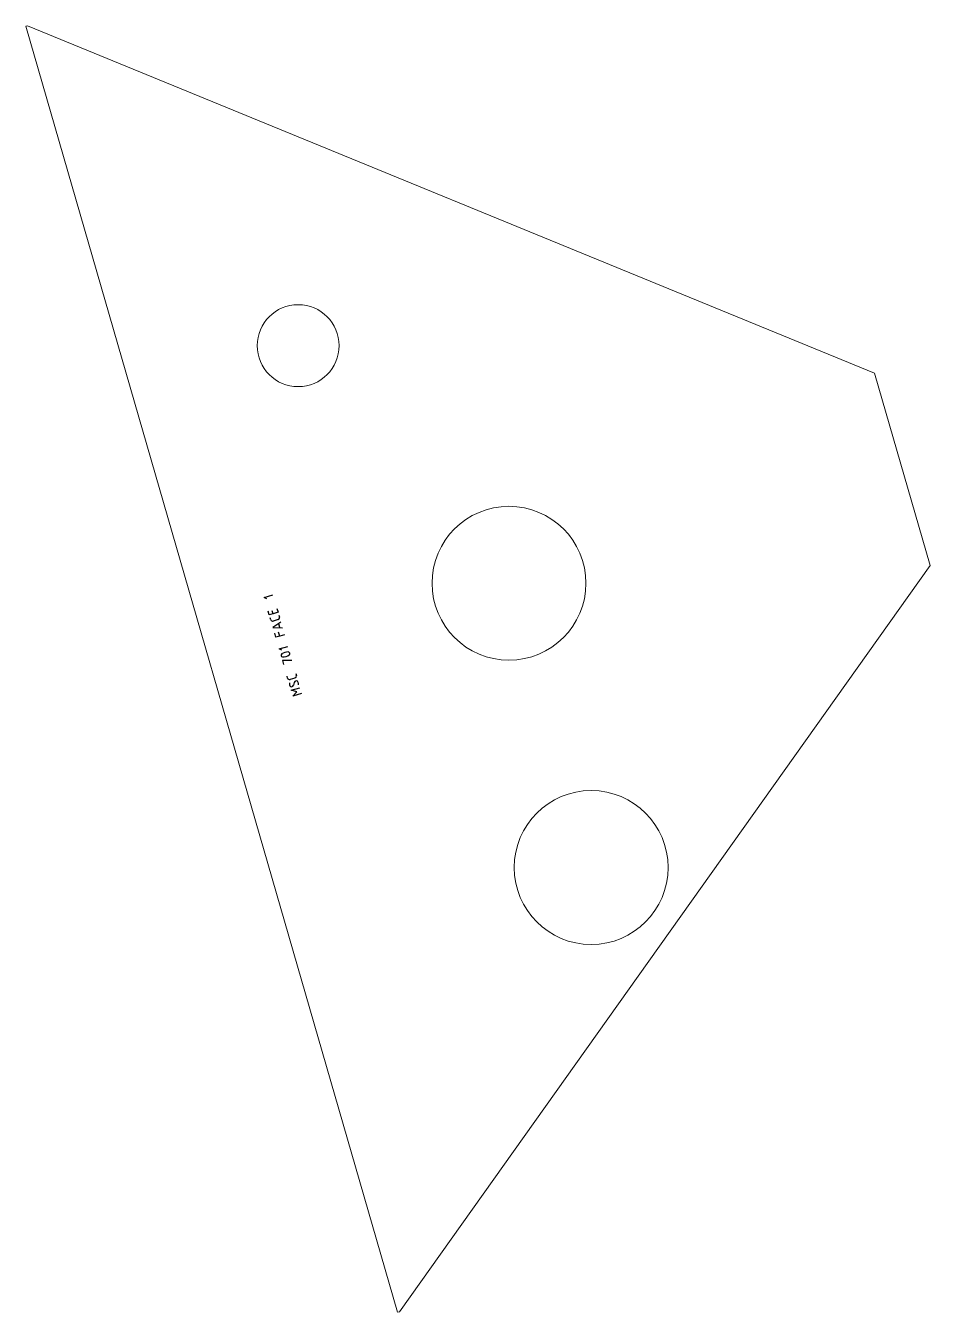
# Model space of a CAD drawing. Header units: millimetres. Extents: x 0 to 994, y 0 to 1413.
import ezdxf

# ---------------------------------------------------------------- set-up
doc = ezdxf.new("R2010")
doc.units = ezdxf.units.MM
for name, color, linetype, lineweight in [('IV_INTERIOR_PROFILES', 7, 'Continuous', 5), ('IV_MARK_SURFACE', 2, 'Continuous', 25), ('IV_OUTER_PROFILE', 7, 'Continuous', 5)]:
    doc.layers.add(name, color=color, linetype=linetype, lineweight=lineweight)

msp = doc.modelspace()

# ---------------------------------------------------------------- linework, layer by layer
at = {"layer": 'IV_INTERIOR_PROFILES'}
for centre, radius in [((299.3, 1061.5), 45), ((530.9, 800.6), 84.5), ((621.2, 488.4), 84.5)]:
    msp.add_circle(centre, radius, dxfattribs=at)
at = {"layer": 'IV_MARK_SURFACE'}
for p, q in [((262, 785.1), (271.6, 787.9)), ((264.8, 783.6), (262, 785.1)), ((267.6, 765.9), (266.4, 770.1)), ((271.9, 767.1), (267.6, 765.9)), ((271.9, 767.1), (270.9, 770.3)), ((277.2, 768.7), (271.9, 767.1)), ((276, 772.9), (277.2, 768.7)), ((278.1, 765.4), (278.8, 763.3)), ((269.1, 760.5), (268.5, 762.7)), ((280.3, 758), (271.6, 752)), ((271.6, 752), (282.1, 751.6)), ((277.2, 760.6), (271.9, 759)), ((279.2, 751.9), (277.9, 756.1)), ((274.7, 741.3), (273.5, 745.6)), ((279, 742.6), (274.7, 741.3)), ((279, 742.6), (277.7, 746.8)), ((284.3, 744.1), (279, 742.6)), ((278.4, 728.5), (288, 731.3)), ((281.2, 727), (278.4, 728.5)), ((292.5, 715.8), (282.1, 715.7)), ((282.1, 715.7), (283.3, 711.4)), ((287.7, 696.5), (287.1, 698.6)), ((295.8, 696.5), (290.4, 695)), ((296.7, 701.4), (297.3, 699.3)), ((291.5, 683.2), (301.1, 685.9)), ((297.8, 681.5), (291.5, 683.2)), ((293.4, 676.7), (297.8, 681.5)), ((303, 679.5), (293.4, 676.7)), ((294.9, 691.6), (294, 688.5))]:
    msp.add_line(p, q, dxfattribs=at)
for centre, radius, start, end in [((276.6, 762.7), 2.22, 286.1339, 16.1339), ((271.3, 761.2), 2.22, 196.1339, 286.1339), ((282.3, 721.5), 1.8, 128.5458, 263.722), ((288.6, 711.1), 14, 90, 122.2677), ((282.1, 733.7), 14, 270, 302.2677), ((288.4, 723.3), 1.81, 309.1712, 83.0965), ((289.8, 697.1), 2.22, 196.1339, 286.1339), ((297.2, 691), 2.39, 18.5023, 165.6929), ((295.1, 698.7), 2.22, 286.1339, 16.1339), ((294.3, 690.3), 4.69, 167.8492, 224.4186), ((291.9, 689.1), 2.21, 245.7601, 345.4322), ((296.1, 690.1), 3.74, 342.5513, 27.0965)]:
    msp.add_arc(centre, radius, start, end, dxfattribs=at)
at = {"layer": 'IV_OUTER_PROFILE'}
for p, q in [((1.9, 1412.8), (0, 1412.3)), ((932.6, 1031.3), (1.9, 1412.8)), ((408.5, 0), (0, 1412.3)), ((993.7, 820), (932.6, 1031.3)), ((993.7, 820), (410.5, 0.6)), ((410.5, 0.6), (408.5, 0))]:
    msp.add_line(p, q, dxfattribs=at)

doc.saveas('drawing.dxf')
